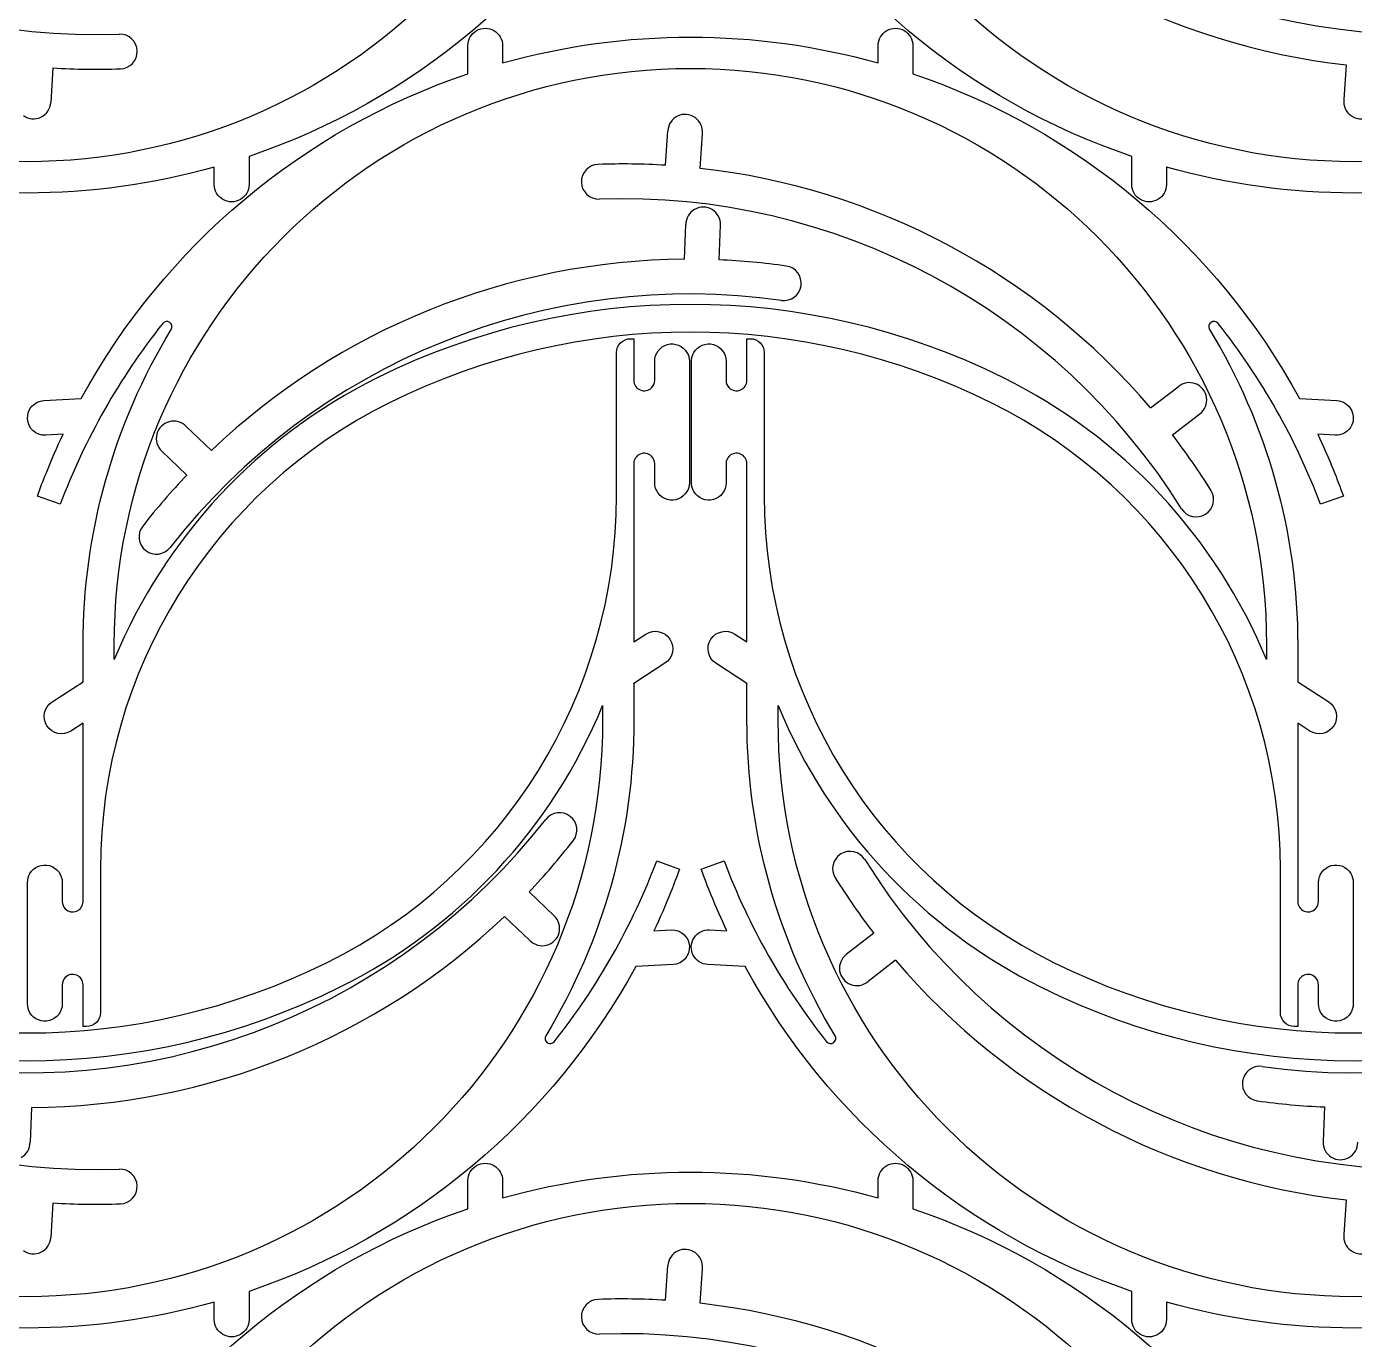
# Model space of a CAD drawing. Extents: x 5 to 3258, y 1 to 2262.
# Drawn here: x 1089 to 1632, y 800 to 1336 of the extents above; entities that cross this region are included whole.
import ezdxf

# ---------------------------------------------------------------- set-up
doc = ezdxf.new("R2010")
doc.units = 0
doc.layers.add('Capa_1', color=7, linetype='CONTINUOUS')

msp = doc.modelspace()

# ---------------------------------------------------------------- linework, layer by layer
at = {"layer": 'Capa_1', "color": 7}
for points in [[(1269.495544, 1316.693563), (1269.495544, 1328.166111)], [(1451.207789, 1328.166111), (1451.207789, 1316.693563)], [(1100.019407, 1319.068707), (1099.136353, 1304.92302)], [(1628.124864, 1320.305648), (1627.241812, 1306.159959)], [(1350.230532, 1279.303954), (1351.113586, 1293.449641)], [(1364.354127, 1278.067013), (1365.237178, 1292.212702)], [(1180.097439, 1282.940192), (1180.097439, 1271.467644)], [(1540.614246, 1271.467644), (1540.614246, 1282.940192)], [(1357.899846, 1240.93336), (1358.500259, 1255.093861)], [(1372.075369, 1240.687208), (1372.675782, 1254.847709)], [(1335.855705, 1208.511893), (1337.273031, 1208.511893), (1337.273031, 1198.590605)], [(1383.439096, 1191.503991), (1383.439096, 1198.590605), (1383.439096, 1208.511893)], [(1330.186416, 1144.291124), (1330.186416, 1198.590605)], [(1390.52571, 1202.842573), (1390.52571, 1198.590605)], [(1548.316268, 1180.252608), (1559.549779, 1188.894859)], [(1096.323441, 1183.256416), (1111.576234, 1184.062533)], [(1557.239555, 1169.235304), (1568.473066, 1177.877556)], [(1164.72108, 1162.884072), (1154.452468, 1172.653202)], [(1104.148213, 1169.476892), (1097.071476, 1169.102945)], [(1623.631631, 1169.103314), (1616.55491, 1169.477289)], [(1154.695056, 1152.859861), (1144.426447, 1162.628992)], [(1337.273031, 1157.488271), (1337.273031, 1084.68292)], [(1103.000527, 1140.900489), (1093.666551, 1144.263257)], [(1378.49315, 1087.897408), (1378.493348, 1087.897805)], [(1378.493348, 1087.897805), (1383.439096, 1084.68292)], [(1595.627033, 1083.618337), (1595.627033, 1077.537937)], [(1608.382938, 1083.617572), (1608.382938, 1068.420243), (1608.384441, 1068.445755), (1621.053436, 1060.210457)], [(1349.943321, 1076.014573), (1337.274315, 1067.779276), (1337.272815, 1067.804787)], [(1383.439096, 1052.60709), (1383.439096, 1067.804419), (1383.437594, 1067.778907), (1370.768598, 1076.014205)], [(1099.649661, 1060.210089), (1112.318668, 1068.445386), (1112.320167, 1068.419874)], [(1396.195002, 1052.606324), (1396.195002, 1058.686724)], [(1112.319952, 978.736391), (1112.319952, 1051.541742)], [(1613.328686, 1048.326857), (1608.382938, 1051.541742)], [(1613.328885, 1048.327254), (1613.328686, 1048.326857)], [(1346.592455, 995.324173), (1355.926431, 991.961405)], [(1364.785483, 991.961036), (1374.119461, 995.323805)], [(1119.406566, 991.933537), (1119.406566, 937.634057)], [(1294.488857, 982.660308), (1304.757466, 972.891177)], [(1284.462834, 972.636097), (1294.731445, 962.866967)], [(1345.44477, 966.74777), (1352.521507, 967.121717)], [(1368.190403, 967.121348), (1375.267124, 966.747373)], [(1435.239436, 965.728264), (1424.005925, 957.086013)], [(1444.162723, 954.71096), (1432.929212, 946.068709)], [(1608.382938, 944.720671), (1608.382938, 937.634057), (1608.382938, 927.712769), (1606.965616, 927.712769)], [(1113.737278, 927.712769), (1112.319952, 927.712769), (1112.319952, 937.634057)], [(1601.296324, 933.382089), (1601.296324, 937.634057)], [(1619.337597, 894.832961), (1618.737184, 880.67246)], [(1091.284067, 894.586809), (1090.683654, 880.426308)], [(1269.495544, 853.28447), (1269.495544, 864.757018)], [(1451.207789, 864.757018), (1451.207789, 853.28447)], [(1628.124864, 856.896555), (1627.241812, 842.750866)], [(1100.019407, 855.659614), (1099.136353, 841.513927)], [(1350.230532, 815.894861), (1351.113586, 830.040548)], [(1364.354127, 814.65792), (1365.237178, 828.803609)], [(1180.097439, 819.531099), (1180.097439, 808.058551)], [(1540.614246, 808.058551), (1540.614246, 819.531099)]]:
    msp.add_lwpolyline(points, dxfattribs=at)
for points in [[(1488.225455, 1192.537755)], [(1503.59658, 943.686907)]]:
    msp.add_lwpolyline(points, close=True, dxfattribs=at)
for points in [[(1089.241536, 1280.784557), (959.319883, 1280.784557), (853.99065, 1386.093767), (853.96595, 1516.015417)], [(1324.517122, 1516.015417), (1324.492422, 1386.093767), (1219.163189, 1280.784557), (1089.241536, 1280.784557)], [(1631.470588, 1280.784557), (1501.548935, 1280.784557), (1396.219702, 1386.093767), (1396.195002, 1516.015417)], [(1866.746174, 1516.015417), (1866.721474, 1386.093767), (1761.392241, 1280.784557), (1631.470588, 1280.784557)], [(889.308609, 1459.27992), (940.291361, 1377.690465), (1030.928821, 1329.497672), (1127.078738, 1332.8553)], [(1431.537661, 1459.27992), (1482.520413, 1377.690465), (1573.157873, 1329.497672), (1669.30779, 1332.8553)], [(1338.016748, 1415.571222), (1303.896466, 1353.101495), (1247.522555, 1305.754974), (1180.097439, 1282.940192)], [(1540.614246, 1282.940192), (1473.18928, 1305.754935), (1416.815469, 1353.101311), (1382.695172, 1415.570854)], [(1444.162723, 1418.120053), (1490.843131, 1363.34459), (1556.610593, 1328.37541), (1628.124864, 1320.305648)], [(1269.495544, 1328.166111), (1269.495544, 1330.697914), (1270.846245, 1333.037398), (1273.038852, 1334.3033)], [(1273.038852, 1334.3033), (1275.231458, 1335.569202), (1277.932861, 1335.569202), (1280.125467, 1334.3033)], [(1280.125467, 1334.3033), (1282.318074, 1333.037398), (1283.668775, 1330.697914), (1283.668775, 1328.166111)], [(1283.668775, 1321.079496), (1333.81954, 1335.17173), (1386.883796, 1335.17173), (1437.03456, 1321.079496)], [(1437.03456, 1328.166111), (1437.03456, 1330.697914), (1438.385261, 1333.037397), (1440.577867, 1334.303298)], [(1440.577867, 1334.303298), (1442.770474, 1335.5692), (1445.471876, 1335.5692), (1447.664482, 1334.303298)], [(1447.664482, 1334.303298), (1449.857088, 1333.037397), (1451.207789, 1330.697914), (1451.207789, 1328.166111)], [(1134.406967, 1326.020229), (1134.270404, 1329.931143), (1130.989678, 1332.991089), (1127.078738, 1332.8553)], [(1127.573346, 1318.690648), (1131.484232, 1318.827984), (1134.54353, 1322.109315), (1134.406967, 1326.020229)], [(1283.668775, 1328.166111), (1283.668775, 1328.166111), (1283.668775, 1321.079496), (1283.668775, 1321.079496)], [(1437.03456, 1321.079496), (1437.03456, 1321.079496), (1437.03456, 1328.166111), (1437.03456, 1328.166111)], [(1100.019407, 1319.068707), (1109.192493, 1318.496063), (1118.388002, 1318.369894), (1127.573346, 1318.690648)], [(1125.07586, 1083.618337), (1125.100561, 1213.539988), (1230.429794, 1318.849198), (1360.351447, 1318.849198)], [(1360.351447, 1318.849198), (1490.273099, 1318.849198), (1595.602332, 1213.539988), (1595.627033, 1083.618337)], [(1111.576234, 1184.062533), (1145.696517, 1246.53226), (1202.070428, 1293.878781), (1269.495544, 1316.693563)], [(1451.207789, 1316.693563), (1518.632755, 1293.87882), (1575.006565, 1246.532444), (1609.126863, 1184.062901)], [(1095.108822, 1298.962953), (1097.434148, 1300.070729), (1098.97593, 1302.352305), (1099.136353, 1304.92302)], [(1627.241812, 1306.159959), (1626.952936, 1303.600495), (1628.074648, 1301.08565), (1630.172015, 1299.590537)], [(1087.942963, 1299.590537), (1090.040329, 1298.095423), (1092.783496, 1297.855178), (1095.108822, 1298.962953)], [(1355.141117, 1299.409708), (1352.815791, 1298.301932), (1351.274009, 1296.020355), (1351.113586, 1293.449641)], [(1362.306976, 1298.782124), (1360.20961, 1300.277238), (1357.466443, 1300.517483), (1355.141117, 1299.409708)], [(1365.237178, 1292.212702), (1365.526055, 1294.772166), (1364.404342, 1297.287011), (1362.306976, 1298.782124)], [(1630.172015, 1299.590537), (1632.269381, 1298.095423), (1635.012548, 1297.855178), (1637.337874, 1298.962953)], [(1350.230532, 1279.303954), (1341.057446, 1279.876598), (1331.861937, 1280.002767), (1322.676593, 1279.682013)], [(1165.924208, 1278.554258), (1115.773443, 1264.462024), (1062.709187, 1264.462024), (1012.558422, 1278.554258)], [(1165.924208, 1271.467644), (1165.924208, 1271.467644), (1165.924208, 1278.554258), (1165.924208, 1278.554258)], [(1322.676593, 1279.682013), (1318.765706, 1279.544677), (1315.706408, 1276.263346), (1315.842971, 1272.352432)], [(1548.316268, 1180.252608), (1501.63586, 1235.028071), (1435.868397, 1269.997251), (1364.354127, 1278.067013)], [(1708.15326, 1278.554258), (1658.002495, 1264.462024), (1604.938239, 1264.462024), (1554.787474, 1278.554258)], [(1554.787474, 1278.554258), (1554.787474, 1278.554258), (1554.787474, 1271.467644), (1554.787474, 1271.467644)], [(1169.467515, 1265.330455), (1167.274909, 1266.596357), (1165.924208, 1268.93584), (1165.924208, 1271.467644)], [(1180.097439, 1271.467644), (1180.097439, 1268.93584), (1178.746737, 1266.596357), (1176.554131, 1265.330455)], [(1315.842971, 1272.352432), (1315.979534, 1268.441518), (1319.26026, 1265.381572), (1323.171201, 1265.517361)], [(1544.157553, 1265.330456), (1541.964947, 1266.596358), (1540.614246, 1268.935841), (1540.614246, 1271.467644)], [(1554.787474, 1271.467644), (1554.787474, 1268.935841), (1553.436773, 1266.596358), (1551.244167, 1265.330456)], [(1176.554131, 1265.330455), (1174.361524, 1264.064553), (1171.660122, 1264.064553), (1169.467515, 1265.330455)], [(1560.94133, 1139.092741), (1509.958578, 1220.682196), (1419.321118, 1268.874989), (1323.171201, 1265.517361)], [(1551.244167, 1265.330456), (1549.051561, 1264.064555), (1546.350159, 1264.064555), (1544.157553, 1265.330456)], [(1362.101131, 1261.32092), (1359.858989, 1260.053254), (1358.48054, 1257.669476), (1358.500259, 1255.093861)], [(1369.293276, 1261.196031), (1367.096497, 1262.540777), (1364.343274, 1262.588585), (1362.101131, 1261.32092)], [(1372.675782, 1254.847709), (1372.784911, 1257.421087), (1371.490055, 1259.851286), (1369.293276, 1261.196031)], [(1397.545367, 1224.147667), (1302.273137, 1237.537304), (1207.09468, 1199.082711), (1147.862796, 1123.26936)], [(1357.899846, 1240.93336), (1285.933819, 1240.383082), (1216.871363, 1212.480039), (1164.72108, 1162.884072)], [(1399.517875, 1238.183022), (1390.416379, 1239.46215), (1381.258059, 1240.297866), (1372.075369, 1240.687208)], [(1405.547911, 1230.179286), (1406.092528, 1234.0545), (1403.392981, 1237.637639), (1399.517875, 1238.183022)], [(1488.225455, 1192.537755), (1407.661421, 1232.508707), (1313.041469, 1232.508707), (1232.477435, 1192.537755)], [(1397.545367, 1224.147667), (1401.420689, 1223.603816), (1405.003294, 1226.304071), (1405.547911, 1230.179286)], [(1483.186079, 1182.380596), (1405.796983, 1220.776336), (1314.905898, 1220.776336), (1237.516803, 1182.380596)], [(1147.716848, 1215.159307), (1146.795303, 1215.800611), (1145.533946, 1215.614794), (1144.836484, 1214.734986)], [(1148.319762, 1212.310967), (1148.902418, 1213.270669), (1148.638392, 1214.518002), (1147.716848, 1215.159307)], [(1572.986272, 1215.159699), (1572.064722, 1214.518402), (1571.800686, 1213.271071), (1572.383335, 1212.311364)], [(1575.866633, 1214.735355), (1575.169178, 1215.615169), (1573.907822, 1215.800996), (1572.986272, 1215.159699)], [(1144.836484, 1214.734986), (1127.155386, 1192.436039), (1113.042111, 1167.528122), (1103.000527, 1140.900489)], [(1112.320167, 1083.617204), (1112.320175, 1129.000766), (1124.772013, 1173.51443), (1148.319762, 1212.310967)], [(1572.383335, 1212.311364), (1595.931092, 1173.51482), (1608.382933, 1129.001145), (1608.382938, 1083.617572)], [(1617.702573, 1140.900857), (1607.660994, 1167.52849), (1593.547725, 1192.436406), (1575.866633, 1214.735355)], [(1330.186416, 1202.842573), (1330.186409, 1204.346167), (1330.783704, 1205.788181), (1331.846902, 1206.851385)], [(1331.846902, 1206.851385), (1332.910101, 1207.914589), (1334.352111, 1208.511892), (1335.855705, 1208.511893)], [(1345.776968, 1199.299266), (1345.776988, 1202.489863), (1347.90918, 1205.287035), (1350.985719, 1206.132502)], [(1350.985719, 1206.132502), (1354.062259, 1206.97797), (1357.324449, 1205.663235), (1358.954954, 1202.920724)], [(1361.757175, 1202.920724), (1363.38768, 1205.663233), (1366.64987, 1206.977966), (1369.726407, 1206.132499)], [(1369.726407, 1206.132499), (1372.802945, 1205.287032), (1374.935137, 1202.489862), (1374.935159, 1199.299266)], [(1383.439096, 1208.511893), (1383.439096, 1208.511893), (1384.856419, 1208.511893), (1384.856419, 1208.511893)], [(1384.856419, 1208.511893), (1386.360013, 1208.511893), (1387.802024, 1207.914591), (1388.865223, 1206.851386)], [(1388.865223, 1206.851386), (1389.928423, 1205.788181), (1390.525718, 1204.346168), (1390.52571, 1202.842573)], [(1330.186416, 1198.590605), (1330.186416, 1198.590605), (1330.186416, 1202.842573), (1330.186416, 1202.842573)], [(1337.273031, 1198.590605), (1337.273031, 1198.590605), (1337.273031, 1191.503991), (1337.273031, 1191.503991)], [(1345.776968, 1191.503991), (1345.776968, 1191.503991), (1345.776968, 1199.299266), (1345.776968, 1199.299266)], [(1358.954954, 1202.920724), (1359.606365, 1201.82505), (1359.950188, 1200.573958), (1359.950196, 1199.299266)], [(1359.950196, 1199.299266), (1359.950196, 1199.299266), (1359.950196, 1149.692995), (1359.950196, 1149.692995)], [(1360.761931, 1199.299266), (1360.761939, 1200.573958), (1361.105763, 1201.82505), (1361.757175, 1202.920724)], [(1360.761931, 1149.692995), (1360.761931, 1149.692995), (1360.761931, 1199.299266), (1360.761931, 1199.299266)], [(1374.935159, 1199.299266), (1374.935159, 1199.299266), (1374.935159, 1191.503991), (1374.935159, 1191.503991)], [(1390.52571, 1198.590605), (1390.52571, 1198.590605), (1390.52571, 1144.291124), (1390.52571, 1144.291124)], [(1232.477435, 1192.537755), (1183.944426, 1168.458634), (1145.786485, 1127.601168), (1125.07586, 1077.537937)], [(1337.273031, 1191.503991), (1337.273032, 1189.784231), (1338.30899, 1188.233811), (1339.897841, 1187.575687)], [(1339.897841, 1187.575687), (1341.486691, 1186.917564), (1343.315537, 1187.281343), (1344.531592, 1188.497395)], [(1344.531592, 1188.497395), (1345.328991, 1189.294793), (1345.776967, 1190.376298), (1345.776968, 1191.503991)], [(1374.935159, 1191.503991), (1374.935159, 1190.376299), (1375.383133, 1189.294794), (1376.180532, 1188.497395)], [(1376.180532, 1188.497395), (1377.396587, 1187.281341), (1379.225434, 1186.917561), (1380.814286, 1187.575684)], [(1380.814286, 1187.575684), (1382.403137, 1188.233808), (1383.439096, 1189.78423), (1383.439096, 1191.503991)], [(1595.627033, 1077.537937), (1574.916407, 1127.601168), (1536.758465, 1168.458635), (1488.225455, 1192.537755)], [(1566.634579, 1190.139107), (1564.222269, 1191.041848), (1561.510139, 1190.565538), (1559.549779, 1188.894859)], [(1571.16193, 1184.549328), (1570.780002, 1187.096545), (1569.046888, 1189.236366), (1566.634579, 1190.139107)], [(1089.625909, 1175.805937), (1089.419452, 1179.712286), (1092.417245, 1183.047095), (1096.323441, 1183.256416)], [(1237.516803, 1182.380596), (1165.168494, 1146.485783), (1119.406557, 1072.696867), (1119.406566, 991.933537)], [(1601.296324, 991.933537), (1601.296332, 1072.696869), (1555.534391, 1146.485785), (1483.186079, 1182.380596)], [(1568.473066, 1177.877556), (1570.514534, 1179.448093), (1571.543857, 1182.002112), (1571.16193, 1184.549328)], [(1609.126863, 1184.062901), (1609.126863, 1184.062901), (1624.379666, 1183.256813), (1624.379666, 1183.256813)], [(1624.379666, 1183.256813), (1626.907945, 1183.123189), (1629.172884, 1181.650895), (1630.321302, 1179.39453)], [(1630.321302, 1179.39453), (1631.46972, 1177.138164), (1631.327146, 1174.440522), (1629.947285, 1172.31778)], [(1097.071476, 1169.102945), (1093.164977, 1168.899352), (1089.832366, 1171.899589), (1089.625909, 1175.805937)], [(1147.536501, 1174.631281), (1145.043016, 1173.985645), (1143.095704, 1172.038684), (1142.449618, 1169.545317)], [(1154.452468, 1172.653202), (1152.677491, 1174.519687), (1150.029985, 1175.276916), (1147.536501, 1174.631281)], [(1629.947285, 1172.31778), (1628.567424, 1170.195038), (1626.15991, 1168.96969), (1623.631631, 1169.103314)], [(1097.192713, 1153.538416), (1099.347663, 1158.921126), (1101.667254, 1164.236451), (1104.148213, 1169.476892)], [(1142.449618, 1169.545317), (1141.803533, 1167.051949), (1142.560284, 1164.404307), (1144.426447, 1162.628992)], [(1572.96094, 1146.603465), (1568.09048, 1154.397822), (1562.84382, 1161.950691), (1557.239555, 1169.235304)], [(1616.55491, 1169.477289), (1618.833519, 1164.664226), (1620.976048, 1159.787909), (1622.979946, 1154.854145)], [(1339.89788, 1161.416505), (1338.309037, 1160.758403), (1337.273066, 1159.208015), (1337.273031, 1157.488271)], [(1344.531592, 1160.494781), (1343.315548, 1161.710823), (1341.486723, 1162.074607), (1339.89788, 1161.416505)], [(1380.814246, 1161.416508), (1379.225402, 1162.07461), (1377.396576, 1161.710825), (1376.180532, 1160.494781)], [(1383.439096, 1157.488271), (1383.439062, 1159.208016), (1382.40309, 1160.758406), (1380.814246, 1161.416508)], [(1345.776968, 1157.488271), (1345.776944, 1158.615934), (1345.328971, 1159.697404), (1344.531592, 1160.494781)], [(1345.776968, 1149.692995), (1345.776968, 1149.692995), (1345.776968, 1157.488271), (1345.776968, 1157.488271)], [(1376.180532, 1160.494781), (1375.383154, 1159.697403), (1374.935182, 1158.615933), (1374.935159, 1157.488271)], [(1374.935159, 1157.488271), (1374.935159, 1157.488271), (1374.935159, 1149.692995), (1374.935159, 1149.692995)], [(1383.439096, 1084.68292), (1383.439096, 1084.68292), (1383.439096, 1157.488271), (1383.439096, 1157.488271)], [(1093.666551, 1144.263257), (1094.787731, 1147.375314), (1095.963298, 1150.467507), (1097.192713, 1153.538416)], [(1154.695056, 1152.859861), (1148.360039, 1146.200958), (1142.352629, 1139.237889), (1136.694115, 1131.995331)], [(1622.979946, 1154.854145), (1624.402637, 1151.351377), (1625.755109, 1147.820498), (1627.036551, 1144.263626)], [(1350.985692, 1142.85971), (1347.909146, 1143.705192), (1345.776962, 1146.502388), (1345.776968, 1149.692995)], [(1358.954954, 1146.07148), (1357.324444, 1143.328961), (1354.062238, 1142.014227), (1350.985692, 1142.85971)], [(1359.950196, 1149.692995), (1359.950198, 1148.418284), (1359.606375, 1147.167171), (1358.954954, 1146.07148)], [(1361.757175, 1146.07148), (1361.105753, 1147.167171), (1360.761929, 1148.418284), (1360.761931, 1149.692995)], [(1369.726435, 1142.859713), (1366.64989, 1142.014231), (1363.387686, 1143.328963), (1361.757175, 1146.07148)], [(1374.935159, 1149.692995), (1374.935163, 1146.502389), (1372.802979, 1143.705196), (1369.726435, 1142.859713)], [(1570.705754, 1136.839487), (1574.024414, 1138.913226), (1575.034023, 1143.284396), (1572.96094, 1146.603465)], [(1212.076179, 953.844066), (1284.424488, 989.738879), (1330.186426, 1063.527795), (1330.186416, 1144.291124)], [(1390.52571, 1144.291124), (1390.525703, 1063.527793), (1436.287644, 989.738876), (1508.635956, 953.844066)], [(1560.94133, 1139.092741), (1563.015725, 1135.774492), (1567.387095, 1134.765747), (1570.705754, 1136.839487)], [(1627.036551, 1144.263626), (1627.036551, 1144.263626), (1617.702573, 1140.900857), (1617.702573, 1140.900857)], [(1136.694115, 1131.995331), (1134.285452, 1128.91114), (1134.832618, 1124.458383), (1137.916333, 1122.049109)], [(1137.916333, 1122.049109), (1141.000048, 1119.639836), (1145.452913, 1120.186122), (1147.862796, 1123.26936)], [(1337.273031, 1084.68292), (1337.273031, 1084.68292), (1342.218764, 1087.897805), (1342.218764, 1087.897805)], [(1342.218764, 1087.897805), (1345.499951, 1090.02386), (1349.88308, 1089.090868), (1352.013947, 1085.812805)], [(1352.013947, 1085.812805), (1354.144814, 1082.534741), (1353.218255, 1078.150248), (1349.943321, 1076.014573)], [(1370.768598, 1076.014205), (1367.497988, 1078.15159), (1366.574332, 1082.532867), (1368.703739, 1085.808678)], [(1368.703739, 1085.808678), (1370.833145, 1089.084489), (1375.212158, 1090.018822), (1378.49315, 1087.897408)], [(1112.320167, 1068.419874), (1112.320167, 1068.419874), (1112.320167, 1083.617203), (1112.320167, 1083.617204)], [(1125.07586, 1077.537937), (1125.07586, 1077.537937), (1125.07586, 1083.618337), (1125.07586, 1083.618337)], [(1337.272815, 1067.804787), (1337.272815, 1067.804787), (1337.272815, 1052.607458), (1337.272815, 1052.607458)], [(1097.579035, 1050.411857), (1095.448168, 1053.68992), (1096.374728, 1058.074414), (1099.649661, 1060.210089)], [(1217.115547, 943.686907), (1265.648556, 967.766027), (1303.806498, 1008.623494), (1324.517122, 1058.686724)], [(1324.517122, 1058.686724), (1324.517122, 1058.686724), (1324.517122, 1052.606324), (1324.517122, 1052.606324)], [(1396.195002, 1058.686724), (1416.905627, 1008.623494), (1455.06357, 967.766027), (1503.59658, 943.686907)], [(1621.053436, 1060.210457), (1624.324046, 1058.073072), (1625.247702, 1053.691794), (1623.118296, 1050.415984)], [(1089.241536, 817.375464), (959.319883, 817.375464), (853.99065, 922.684674), (853.96595, 1052.606324)], [(1324.517122, 1052.606324), (1324.492422, 922.684674), (1219.163189, 817.375464), (1089.241536, 817.375464)], [(1337.272815, 1052.607458), (1337.272807, 1007.223896), (1324.82097, 962.710231), (1301.27322, 923.913695)], [(1419.438699, 923.913298), (1395.890942, 962.709842), (1383.439101, 1007.223517), (1383.439096, 1052.60709)], [(1631.470588, 817.375464), (1501.548935, 817.375464), (1396.219702, 922.684674), (1396.195002, 1052.606324)], [(1866.746174, 1052.606324), (1866.721474, 922.684674), (1761.392241, 817.375464), (1631.470588, 817.375464)], [(1107.374218, 1048.326857), (1104.093032, 1046.200802), (1099.709902, 1047.133794), (1097.579035, 1050.411857)], [(1112.319952, 1051.541742), (1112.319952, 1051.541742), (1107.374218, 1048.326857), (1107.374218, 1048.326857)], [(1608.382938, 1051.541742), (1608.382938, 1051.541742), (1608.382938, 978.736391), (1608.382938, 978.736391)], [(1623.118296, 1050.415984), (1620.988889, 1047.140173), (1616.609877, 1046.205839), (1613.328885, 1048.327254)], [(1311.26758, 1013.47106), (1308.183866, 1015.880333), (1303.731001, 1015.334048), (1301.321117, 1012.250809)], [(1051.638547, 911.372503), (1146.910776, 897.982866), (1242.089234, 936.437459), (1301.321117, 1012.250809)], [(1312.489798, 1003.524838), (1314.898462, 1006.60903), (1314.351295, 1011.061787), (1311.26758, 1013.47106)], [(1593.867599, 911.372503), (1689.139828, 897.982866), (1784.318286, 936.437459), (1843.550169, 1012.250809)], [(1294.488857, 982.660308), (1300.823874, 989.319211), (1306.831284, 996.28228), (1312.489798, 1003.524838)], [(1421.773236, 998.124081), (1418.454577, 996.050342), (1417.444968, 991.679172), (1419.518051, 988.360103)], [(1431.537661, 995.870827), (1429.463265, 999.189076), (1425.091896, 1000.197821), (1421.773236, 998.124081)], [(889.308609, 995.870827), (940.291361, 914.281372), (1030.928821, 866.088579), (1127.078738, 869.446207)], [(1090.638029, 990.153181), (1092.268539, 992.895701), (1095.530744, 994.210434), (1098.60729, 993.364952)], [(1098.60729, 993.364952), (1101.683836, 992.519469), (1103.81602, 989.722274), (1103.816015, 986.531666)], [(1304.756498, 921.489676), (1322.437597, 943.788623), (1336.550871, 968.69654), (1346.592455, 995.324173)], [(1374.119461, 995.323805), (1384.161041, 968.696172), (1398.274309, 943.788256), (1415.955402, 921.489307)], [(1431.537661, 995.870827), (1482.520413, 914.281372), (1573.157873, 866.088579), (1669.30779, 869.446207)], [(1616.886875, 986.531666), (1616.886872, 989.722273), (1619.019055, 992.519466), (1622.0956, 993.364948)], [(1622.0956, 993.364948), (1625.172144, 994.210431), (1628.434349, 992.895699), (1630.06486, 990.153181)], [(1089.642786, 986.531666), (1089.642784, 987.806378), (1089.986607, 989.05749), (1090.638029, 990.153181)], [(1355.926431, 991.961405), (1354.805252, 988.849348), (1353.629684, 985.757154), (1352.400269, 982.686246)], [(1368.842088, 981.370517), (1367.419397, 984.873284), (1366.066925, 988.404164), (1364.785483, 991.961036)], [(1419.518051, 988.360103), (1424.388511, 980.565746), (1429.63517, 973.012877), (1435.239436, 965.728264)], [(1601.296324, 937.634057), (1601.296324, 937.634057), (1601.296324, 991.933537), (1601.296324, 991.933537)], [(1630.06486, 990.153181), (1630.716282, 989.05749), (1631.060105, 987.806378), (1631.060104, 986.531666)], [(1089.642786, 936.925396), (1089.642786, 936.925396), (1089.642786, 986.531666), (1089.642786, 986.531666)], [(1103.816015, 986.531666), (1103.816015, 986.531666), (1103.816015, 978.736391), (1103.816015, 978.736391)], [(1352.400269, 982.686246), (1350.24532, 977.303536), (1347.925729, 971.98821), (1345.44477, 966.74777)], [(1616.886875, 978.736391), (1616.886875, 978.736391), (1616.886875, 986.531666), (1616.886875, 986.531666)], [(1631.060104, 986.531666), (1631.060104, 986.531666), (1631.060104, 936.925396), (1631.060104, 936.925396)], [(1103.816015, 978.736391), (1103.816038, 977.608728), (1104.264012, 976.527258), (1105.061391, 975.729881)], [(1109.695103, 974.808157), (1111.283945, 975.466258), (1112.319916, 977.016647), (1112.319952, 978.736391)], [(1375.267124, 966.747373), (1372.988515, 971.560436), (1370.845986, 976.436752), (1368.842088, 981.370517)], [(1608.382938, 978.736391), (1608.382973, 977.016646), (1609.418944, 975.466255), (1611.007788, 974.808153)], [(1615.641502, 975.729881), (1616.43888, 976.527258), (1616.886853, 977.608728), (1616.886875, 978.736391)], [(1091.284067, 894.586809), (1163.250095, 895.137087), (1232.312551, 923.040131), (1284.462834, 972.636097)], [(1105.061391, 975.729881), (1106.277435, 974.513839), (1108.10626, 974.150055), (1109.695103, 974.808157)], [(1306.734295, 965.974853), (1307.380381, 968.46822), (1306.62363, 971.115863), (1304.757466, 972.891177)], [(1611.007788, 974.808153), (1612.596632, 974.150051), (1614.425459, 974.513837), (1615.641502, 975.729881)], [(1301.647413, 960.888889), (1304.140897, 961.534524), (1306.08821, 963.481485), (1306.734295, 965.974853)], [(1352.521507, 967.121717), (1356.428005, 967.32531), (1359.760617, 964.325073), (1359.967074, 960.418725)], [(1361.87475, 963.906882), (1363.254611, 966.029624), (1365.662124, 967.254972), (1368.190403, 967.121348)], [(1294.731445, 962.866967), (1296.506423, 961.000483), (1299.153929, 960.243253), (1301.647413, 960.888889)], [(1359.967074, 960.418725), (1360.173531, 956.512376), (1357.175738, 953.177566), (1353.269542, 952.968246)], [(1361.500732, 956.830132), (1360.352314, 959.086498), (1360.494889, 961.78414), (1361.87475, 963.906882)], [(1367.442369, 952.967849), (1364.914089, 953.101472), (1362.64915, 954.573766), (1361.500732, 956.830132)], [(1424.005925, 957.086013), (1421.964456, 955.515475), (1420.935133, 952.961456), (1421.317061, 950.41424)], [(1444.162723, 954.71096), (1490.843131, 899.935497), (1556.610593, 864.966317), (1628.124864, 856.896555)], [(966.406904, 953.844066), (1043.795999, 915.448326), (1134.687084, 915.448326), (1212.076179, 953.844066)], [(1109.695142, 948.648974), (1108.106292, 949.307098), (1106.277446, 948.943319), (1105.061391, 947.727266)], [(1338.016748, 952.162129), (1303.896466, 889.692402), (1247.522555, 842.345881), (1180.097439, 819.531099)], [(1353.269542, 952.968246), (1353.269542, 952.968246), (1338.016748, 952.162129), (1338.016748, 952.162129)], [(1382.695172, 952.161761), (1382.695172, 952.161761), (1367.442369, 952.967849), (1367.442369, 952.967849)], [(1540.614246, 819.531099), (1473.18928, 842.345842), (1416.815469, 889.692218), (1382.695172, 952.161761)], [(1421.317061, 950.41424), (1421.698988, 947.867024), (1423.432102, 945.727202), (1425.844412, 944.824461)], [(1508.635956, 953.844066), (1586.025051, 915.448326), (1676.916136, 915.448326), (1754.305231, 953.844066)], [(1615.641502, 947.727266), (1614.425448, 948.943321), (1612.596601, 949.307101), (1611.007749, 948.648977)], [(961.367528, 943.686907), (1041.931561, 903.715955), (1136.551513, 903.715955), (1217.115547, 943.686907)], [(1105.061391, 947.727266), (1104.263991, 946.929868), (1103.816016, 945.848364), (1103.816015, 944.720671)], [(1103.816015, 944.720671), (1103.816015, 944.720671), (1103.816015, 936.925396), (1103.816015, 936.925396)], [(1112.319952, 944.720671), (1112.319951, 946.440431), (1111.283992, 947.990851), (1109.695142, 948.648974)], [(1112.319952, 937.634057), (1112.319952, 937.634057), (1112.319952, 944.720671), (1112.319952, 944.720671)], [(1425.844412, 944.824461), (1428.256722, 943.92172), (1430.968852, 944.39803), (1432.929212, 946.068709)], [(1503.59658, 943.686907), (1584.160613, 903.715955), (1678.780565, 903.715955), (1759.344599, 943.686907)], [(1611.007749, 948.648977), (1609.418897, 947.990854), (1608.382938, 946.440432), (1608.382938, 944.720671)], [(1616.886875, 944.720671), (1616.886875, 945.848363), (1616.438901, 946.929868), (1615.641502, 947.727266)], [(1616.886875, 936.925396), (1616.886875, 936.925396), (1616.886875, 944.720671), (1616.886875, 944.720671)], [(1090.638029, 933.303937), (1089.986617, 934.399612), (1089.642794, 935.650703), (1089.642786, 936.925396)], [(1098.607263, 930.092159), (1095.530724, 929.246692), (1092.268533, 930.561427), (1090.638029, 933.303937)], [(1103.816015, 936.925396), (1103.815995, 933.734799), (1101.683802, 930.937627), (1098.607263, 930.092159)], [(1119.406566, 933.382089), (1119.406574, 931.878495), (1118.809279, 930.436481), (1117.74608, 929.373277)], [(1119.406566, 937.634057), (1119.406566, 937.634057), (1119.406566, 933.382089), (1119.406566, 933.382089)], [(1602.956811, 929.373276), (1601.893612, 930.43648), (1601.296317, 931.878494), (1601.296324, 933.382089)], [(1622.095627, 930.092163), (1619.019089, 930.93763), (1616.886897, 933.7348), (1616.886875, 936.925396)], [(1630.06486, 933.303937), (1628.434354, 930.561429), (1625.172165, 929.246696), (1622.095627, 930.092163)], [(1631.060104, 936.925396), (1631.060095, 935.650703), (1630.716272, 934.399612), (1630.06486, 933.303937)], [(1117.74608, 929.373277), (1116.682882, 928.310072), (1115.240872, 927.71277), (1113.737278, 927.712769)], [(1606.965616, 927.712769), (1605.462021, 927.712769), (1604.02001, 928.310071), (1602.956811, 929.373276)], [(1301.27322, 923.913695), (1300.690564, 922.953993), (1300.95459, 921.70666), (1301.876135, 921.065355)], [(1418.835762, 921.064963), (1419.757312, 921.70626), (1420.021348, 922.953591), (1419.438699, 923.913298)], [(1301.876135, 921.065355), (1302.797679, 920.424051), (1304.059036, 920.609867), (1304.756498, 921.489676)], [(1415.955402, 921.489307), (1416.652856, 920.609493), (1417.914212, 920.423666), (1418.835762, 921.064963)], [(1593.867599, 911.372503), (1589.992276, 911.916353), (1586.409671, 909.216098), (1585.865055, 905.340884)], [(1585.865055, 905.340884), (1585.320438, 901.465669), (1588.019984, 897.88253), (1591.895091, 897.337147)], [(1591.895091, 897.337147), (1600.996586, 896.05802), (1610.154907, 895.222304), (1619.337597, 894.832961)], [(1087.082782, 874.199249), (1089.324925, 875.466915), (1090.703373, 877.850693), (1090.683654, 880.426308)], [(1618.737184, 880.67246), (1618.628054, 878.099083), (1619.92291, 875.668884), (1622.11969, 874.324138)], [(1629.311834, 874.199249), (1631.553977, 875.466915), (1632.932425, 877.850693), (1632.912706, 880.426308)], [(1622.11969, 874.324138), (1624.316469, 872.979392), (1627.069691, 872.931584), (1629.311834, 874.199249)], [(1134.406967, 862.611136), (1134.270404, 866.52205), (1130.989678, 869.581996), (1127.078738, 869.446207)], [(1269.495544, 864.757018), (1269.495544, 867.288822), (1270.846245, 869.628305), (1273.038852, 870.894207)], [(1273.038852, 870.894207), (1275.231458, 872.160109), (1277.932861, 872.160109), (1280.125467, 870.894207)], [(1280.125467, 870.894207), (1282.318074, 869.628305), (1283.668775, 867.288822), (1283.668775, 864.757018)], [(1283.668775, 857.670403), (1333.81954, 871.762637), (1386.883796, 871.762637), (1437.03456, 857.670403)], [(1437.03456, 864.757018), (1437.03456, 867.288821), (1438.385261, 869.628304), (1440.577867, 870.894206)], [(1440.577867, 870.894206), (1442.770474, 872.160107), (1445.471876, 872.160107), (1447.664482, 870.894206)], [(1447.664482, 870.894206), (1449.857088, 869.628304), (1451.207789, 867.288821), (1451.207789, 864.757018)], [(1127.573346, 855.281555), (1131.484232, 855.418891), (1134.54353, 858.700222), (1134.406967, 862.611136)], [(1283.668775, 864.757018), (1283.668775, 864.757018), (1283.668775, 857.670403), (1283.668775, 857.670403)], [(1437.03456, 857.670403), (1437.03456, 857.670403), (1437.03456, 864.757018), (1437.03456, 864.757018)], [(1100.019407, 855.659614), (1109.192493, 855.08697), (1118.388002, 854.960801), (1127.573346, 855.281555)], [(1111.576234, 720.65344), (1145.696517, 783.123167), (1202.070428, 830.469688), (1269.495544, 853.28447)], [(1125.07586, 620.209244), (1125.100561, 750.130895), (1230.429794, 855.440105), (1360.351447, 855.440105)], [(1360.351447, 855.440105), (1490.273099, 855.440105), (1595.602332, 750.130895), (1595.627033, 620.209244)], [(1451.207789, 853.28447), (1518.632755, 830.469727), (1575.006565, 783.123351), (1609.126863, 720.653808)], [(1095.108822, 835.55386), (1097.434148, 836.661636), (1098.97593, 838.943213), (1099.136353, 841.513927)], [(1627.241812, 842.750866), (1626.952936, 840.191402), (1628.074648, 837.676557), (1630.172015, 836.181444)], [(1087.942963, 836.181444), (1090.040329, 834.68633), (1092.783496, 834.446085), (1095.108822, 835.55386)], [(1355.141117, 836.000615), (1352.815791, 834.892839), (1351.274009, 832.611263), (1351.113586, 830.040548)], [(1362.306976, 835.373031), (1360.20961, 836.868145), (1357.466443, 837.10839), (1355.141117, 836.000615)], [(1365.237178, 828.803609), (1365.526055, 831.363073), (1364.404342, 833.877918), (1362.306976, 835.373031)], [(1630.172015, 836.181444), (1632.269381, 834.68633), (1635.012548, 834.446085), (1637.337874, 835.55386)], [(1165.924208, 815.145165), (1115.773443, 801.052931), (1062.709187, 801.052931), (1012.558422, 815.145165)], [(1165.924208, 808.058551), (1165.924208, 808.058551), (1165.924208, 815.145165), (1165.924208, 815.145165)], [(1322.676593, 816.27292), (1318.765706, 816.135584), (1315.706408, 812.854253), (1315.842971, 808.943339)], [(1350.230532, 815.894861), (1341.057446, 816.467505), (1331.861937, 816.593674), (1322.676593, 816.27292)], [(1548.316268, 716.843515), (1501.63586, 771.618978), (1435.868397, 806.588158), (1364.354127, 814.65792)], [(1708.15326, 815.145165), (1658.002495, 801.052931), (1604.938239, 801.052931), (1554.787474, 815.145165)], [(1554.787474, 815.145165), (1554.787474, 815.145165), (1554.787474, 808.058551), (1554.787474, 808.058551)], [(1169.467515, 801.921362), (1167.274909, 803.187264), (1165.924208, 805.526747), (1165.924208, 808.058551)], [(1180.097439, 808.058551), (1180.097439, 805.526747), (1178.746737, 803.187264), (1176.554131, 801.921362)], [(1315.842971, 808.943339), (1315.979534, 805.032426), (1319.26026, 801.972479), (1323.171201, 802.108268)], [(1544.157553, 801.921363), (1541.964947, 803.187265), (1540.614246, 805.526748), (1540.614246, 808.058551)], [(1554.787474, 808.058551), (1554.787474, 805.526748), (1553.436773, 803.187265), (1551.244167, 801.921363)], [(1560.94133, 675.683648), (1509.958578, 757.273103), (1419.321118, 805.465896), (1323.171201, 802.108268)], [(1176.554131, 801.921362), (1174.361524, 800.65546), (1171.660122, 800.65546), (1169.467515, 801.921362)], [(1551.244167, 801.921363), (1549.051561, 800.655462), (1546.350159, 800.655462), (1544.157553, 801.921363)]]:
    msp.add_open_spline(points, degree=3, dxfattribs=at)

doc.saveas('drawing.dxf')
